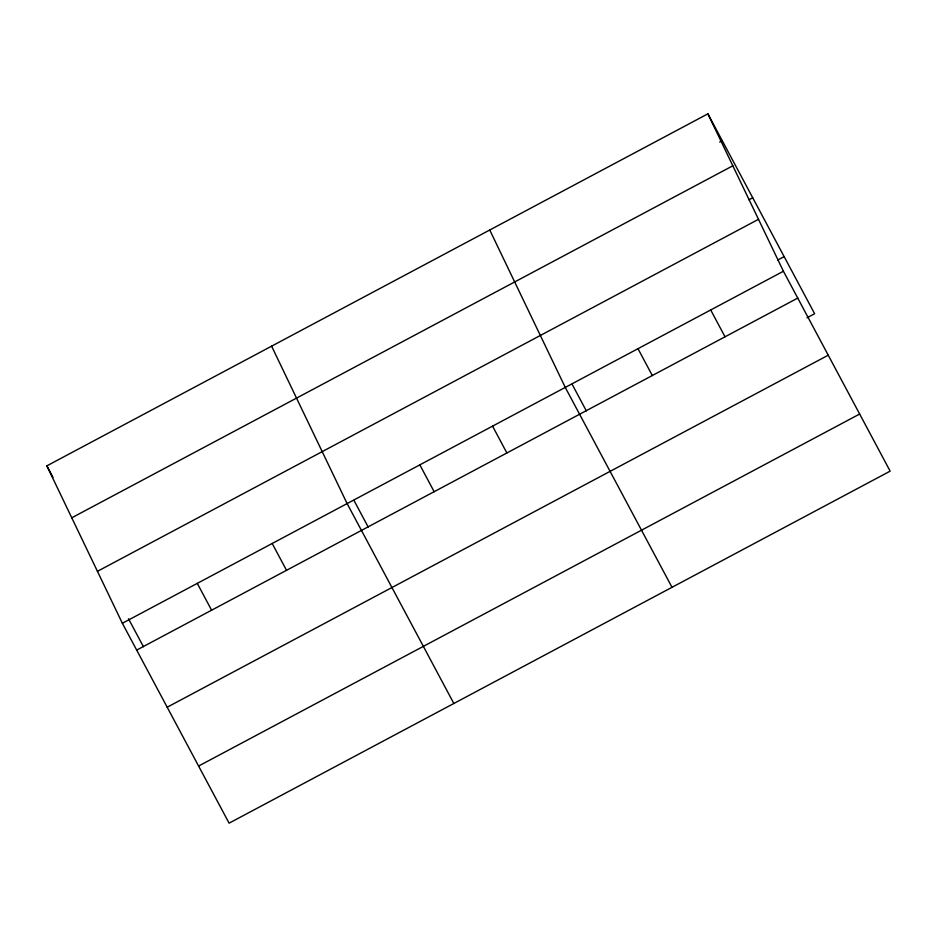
<?xml version="1.0" encoding="UTF-8"?>
<svg xmlns="http://www.w3.org/2000/svg" width="937" height="937" viewBox="0 0 937 937"><rect width="100%" height="100%" fill="white"/><g stroke="black" fill="none" stroke-linecap="round" stroke-linejoin="round"><path stroke-width="1.41" d="M707.903 113.834L783.414 271.25L890.15 471.147L229.096 823.166L122.36 623.269L46.85 465.853L707.903 113.834L814.64 313.731L806.991 317.807M719.686 142.026L722.24 140.667M71.762 517.798L732.828 165.79M748.897 199.815L752.727 197.777M97.436 571.324L758.501 219.305M777.769 260.017L784.152 256.621M122.36 623.269L783.414 271.25M136.685 650.102L797.75 298.083M167.184 707.212L828.238 355.193M198.597 766.056L859.651 414.037M710.703 309.971L725.027 336.805M637.98 348.693L652.316 375.526M572.097 384.205L586.328 410.863M672.005 587.312L565.269 387.426L489.758 230.01M492.557 426.148L506.882 452.969M419.835 464.869L434.159 491.691M353.952 500.37L368.182 527.027M453.848 703.476L347.123 503.591L271.613 346.175M272.198 543.483L286.523 570.317M197.285 583.376L211.61 610.21M46.85 465.853L52.987 477.355M128.51 618.783L143.42 646.706"/></g></svg>
